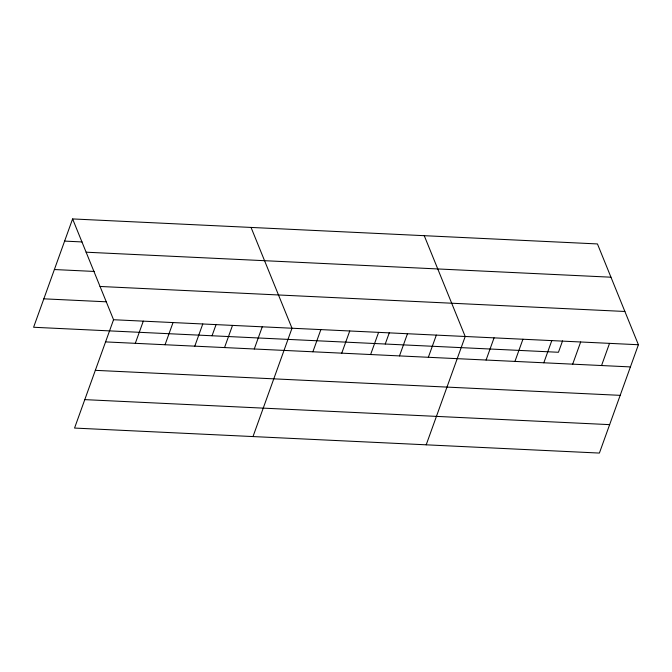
<?xml version="1.0" encoding="UTF-8"?>
<svg xmlns="http://www.w3.org/2000/svg" width="672" height="672" viewBox="0 0 672 672"><rect width="100%" height="100%" fill="white"/><g stroke="black" fill="none" stroke-linecap="round" stroke-linejoin="round"><path stroke-width="1.01" d="M72.601 218.929L113.551 319.729L74.55 428.064L599.399 453.071L638.4 344.736L597.45 243.936L72.601 218.929L33.6 327.264L558.449 352.271L562.548 340.897M135.307 343.325L143.287 321.149M165.052 344.744L173.032 322.568M194.788 346.164L202.776 323.988M212.05 335.765L216.14 324.391M224.532 347.575L232.512 325.399M254.276 348.995L262.256 326.819M253 436.565L292.001 328.238L251.051 227.438M312.883 351.784L320.863 329.608M341.746 353.161L349.734 330.985M370.616 354.539L378.596 332.363M385.249 344.014L389.348 332.64M399.479 355.916L407.467 333.74M428.35 357.286L436.33 335.11M426.199 444.814L465.2 336.487L424.25 235.687M486.083 360.041L494.063 337.865M514.945 361.41L522.934 339.234M543.816 362.788L551.796 340.612M572.678 364.165L580.667 341.989M601.549 365.543L609.529 343.367M64.613 241.105L82.051 241.937M86.117 252.193L610.966 277.2M54.382 269.539L94.382 271.446M100.036 286.465L624.884 311.472M43.84 298.83L106.394 301.812M113.551 319.729L638.4 344.736M105.563 341.905L630.42 366.912M95.332 370.339L620.18 395.346M84.781 399.63L609.638 424.637"/></g></svg>
